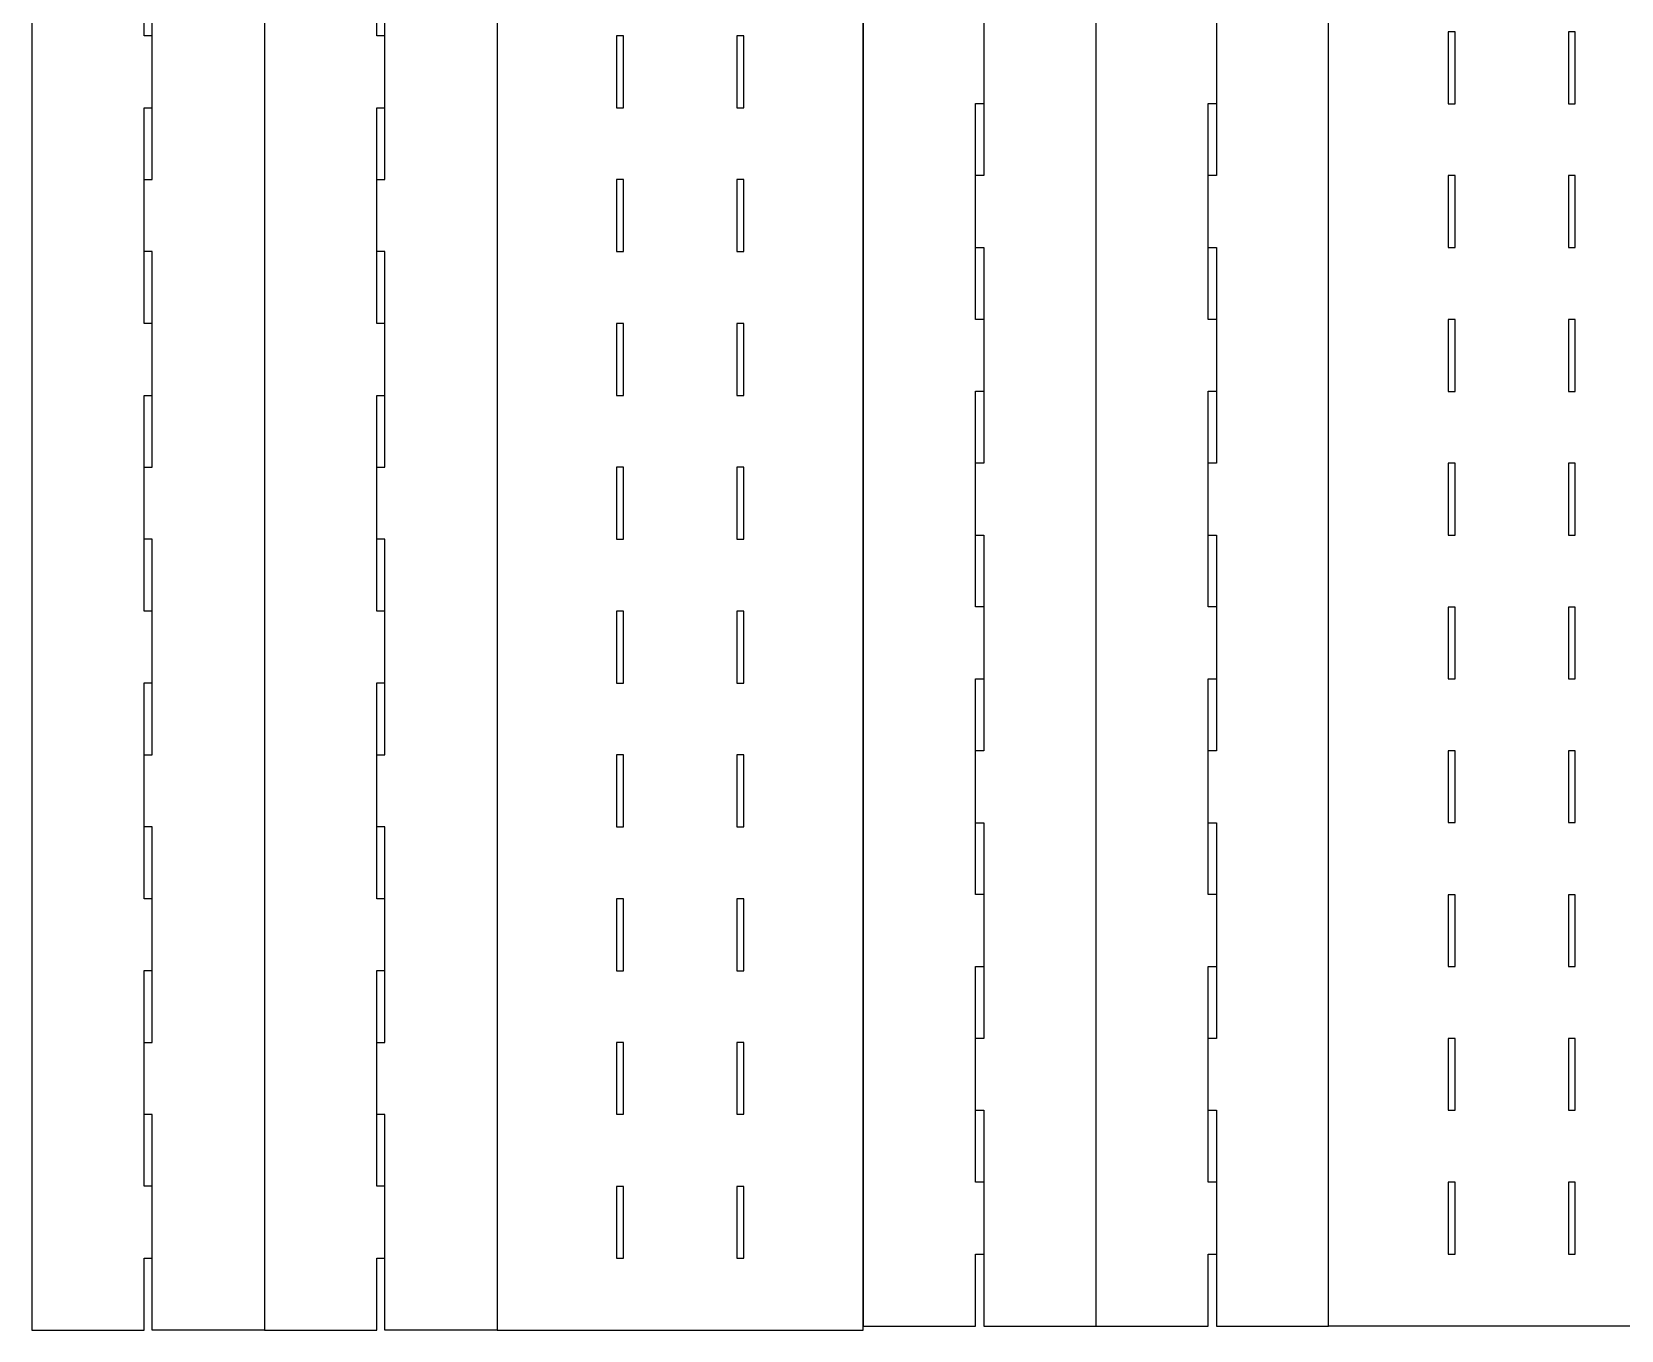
# Model space of a CAD drawing. Extents: x 0 to 1188, y -593 to 900.
# Drawn here: x 0 to 595, y 0 to 486 of the extents above; entities that cross this region are included whole.
import ezdxf

# ---------------------------------------------------------------- set-up
doc = ezdxf.new("R2010")
doc.units = 0
doc.layers.add('Layer_1', color=7, linetype='CONTINUOUS')

msp = doc.modelspace()

# ---------------------------------------------------------------- linework, layer by layer
at = {"layer": 'Layer_1', "color": 7}
for p, q in [((0.000118, 780.058837), (0.000118, -0.000105)), ((87.059018, 780.058837), (87.059018, -0.000105)), ((174.11787, 780.0589), (174.11787, -0.0001)), ((311.118, -0.0001), (311.118, 780.0589)), ((311.118001, 781.588403), (311.118001, 1.529443)), ((398.176924, 781.588403), (398.176924, 1.529443)), ((485.235846, 1.529508), (485.235846, 781.588531)), ((41.999964, 484.167565), (41.999964, 564.857214)), ((129.058864, 484.167565), (129.058864, 564.857214)), ((356.176541, 512.593669), (356.176541, 431.904017)), ((443.235464, 512.593669), (443.235464, 431.904017)), ((45.058657, 430.374484), (45.058657, 511.064133)), ((132.117557, 430.374484), (132.117557, 511.064133)), ((45.058657, 484.167565), (41.999964, 484.167565)), ((132.117557, 484.167565), (129.058864, 484.167565)), ((221.41769, 484.137999), (218.8177, 484.137999)), ((218.8177, 484.137999), (218.8177, 457.241499)), ((221.41769, 457.241499), (221.41769, 484.137999)), ((221.41769, 484.137999), (221.41769, 484.137999)), ((266.41801, 484.137999), (263.81802, 484.137999)), ((263.81802, 484.137999), (263.81802, 457.241499)), ((266.41801, 457.241499), (266.41801, 484.137999)), ((266.41801, 484.137999), (266.41801, 484.137999)), ((532.535669, 485.667444), (529.935679, 485.667444)), ((529.935679, 485.667444), (529.935679, 458.770943)), ((532.535669, 458.770943), (532.535669, 485.667444)), ((532.535669, 485.667444), (532.535669, 485.667444)), ((577.535991, 485.667444), (574.936001, 485.667444)), ((574.936001, 485.667444), (574.936001, 458.770943)), ((577.535991, 458.770943), (577.535991, 485.667444)), ((577.535991, 485.667444), (577.535991, 485.667444)), ((353.117847, 378.110906), (353.117847, 458.800558)), ((353.117847, 458.800558), (356.176541, 458.800558)), ((440.176771, 378.110906), (440.176771, 458.800558)), ((440.176771, 458.800558), (443.235464, 458.800558)), ((529.935679, 458.770943), (532.535669, 458.770943)), ((574.936001, 458.770943), (577.535991, 458.770943)), ((41.999964, 376.581375), (41.999964, 457.271024)), ((41.999964, 457.271024), (45.058657, 457.271024)), ((129.058864, 376.581375), (129.058864, 457.271024)), ((129.058864, 457.271024), (132.117557, 457.271024)), ((218.8177, 457.241499), (221.41769, 457.241499)), ((263.81802, 457.241499), (266.41801, 457.241499)), ((41.999964, 430.374484), (45.058657, 430.374484)), ((129.058864, 430.374484), (132.117557, 430.374484)), ((221.41769, 430.403899), (218.8177, 430.403899)), ((218.8177, 430.403899), (218.8177, 403.507399)), ((221.41769, 403.507399), (221.41769, 430.403899)), ((221.41769, 430.403899), (221.41769, 430.403899)), ((266.41801, 430.403899), (263.81802, 430.403899)), ((263.81802, 430.403899), (263.81802, 403.507399)), ((266.41801, 403.507399), (266.41801, 430.403899)), ((266.41801, 430.403899), (266.41801, 430.403899)), ((356.176541, 431.904017), (353.117847, 431.904017)), ((443.235464, 431.904017), (440.176771, 431.904017)), ((532.535669, 431.933342), (529.935679, 431.933342)), ((529.935679, 431.933342), (529.935679, 405.036841)), ((532.535669, 405.036841), (532.535669, 431.933342)), ((532.535669, 431.933342), (532.535669, 431.933342)), ((577.535991, 431.933342), (574.936001, 431.933342)), ((574.936001, 431.933342), (574.936001, 405.036841)), ((577.535991, 405.036841), (577.535991, 431.933342)), ((577.535991, 431.933342), (577.535991, 431.933342)), ((353.117847, 405.007476), (356.176541, 405.007476)), ((356.176541, 405.007476), (356.176541, 324.317824)), ((440.176771, 405.007476), (443.235464, 405.007476)), ((443.235464, 405.007476), (443.235464, 324.317824)), ((529.935679, 405.036841), (532.535669, 405.036841)), ((574.936001, 405.036841), (577.535991, 405.036841)), ((45.058657, 403.477916), (41.999964, 403.477916)), ((45.058657, 322.788266), (45.058657, 403.477916)), ((132.117557, 403.477916), (129.058864, 403.477916)), ((132.117557, 322.788266), (132.117557, 403.477916)), ((218.8177, 403.507399), (221.41769, 403.507399)), ((263.81802, 403.507399), (266.41801, 403.507399)), ((45.058657, 376.581375), (41.999964, 376.581375)), ((132.117557, 376.581375), (129.058864, 376.581375)), ((221.41769, 376.551799), (218.8177, 376.551799)), ((218.8177, 376.551799), (218.8177, 349.655299)), ((221.41769, 349.655299), (221.41769, 376.551799)), ((221.41769, 376.551799), (221.41769, 376.551799)), ((266.41801, 376.551899), (263.81802, 376.551899)), ((263.81802, 376.551899), (263.81802, 349.655299)), ((266.41801, 349.655299), (266.41801, 376.551899)), ((266.41801, 376.551899), (266.41801, 376.551899)), ((356.176541, 378.110906), (353.117847, 378.110906)), ((443.235464, 378.110906), (440.176771, 378.110906)), ((532.535669, 378.081241), (529.935679, 378.081241)), ((529.935679, 378.081241), (529.935679, 351.18474)), ((532.535669, 351.18474), (532.535669, 378.081241)), ((532.535669, 378.081241), (532.535669, 378.081241)), ((577.535991, 378.081341), (574.936001, 378.081341)), ((574.936001, 378.081341), (574.936001, 351.18474)), ((577.535991, 351.18474), (577.535991, 378.081341)), ((577.535991, 378.081341), (577.535991, 378.081341)), ((353.117847, 270.524713), (353.117847, 351.214365)), ((353.117847, 351.214365), (356.176541, 351.214365)), ((440.176771, 270.524713), (440.176771, 351.214365)), ((440.176771, 351.214365), (443.235464, 351.214365)), ((529.935679, 351.18474), (532.535669, 351.18474)), ((574.936001, 351.18474), (577.535991, 351.18474)), ((41.999964, 268.995157), (41.999964, 349.684835)), ((41.999964, 349.684835), (45.058657, 349.684835)), ((129.058864, 268.995157), (129.058864, 349.684835)), ((129.058864, 349.684835), (132.117557, 349.684835)), ((218.8177, 349.655299), (221.41769, 349.655299)), ((263.81802, 349.655299), (266.41801, 349.655299)), ((41.999964, 322.788266), (45.058657, 322.788266)), ((129.058864, 322.788266), (132.117557, 322.788266)), ((221.41769, 322.817699), (218.8177, 322.817699)), ((218.8177, 322.817699), (218.8177, 295.921199)), ((221.41769, 295.921199), (221.41769, 322.817699)), ((221.41769, 322.817699), (221.41769, 322.817699)), ((266.41801, 322.817699), (263.81802, 322.817699)), ((263.81802, 322.817699), (263.81802, 295.921199)), ((266.41801, 295.921199), (266.41801, 322.817699)), ((266.41801, 322.817699), (266.41801, 322.817699)), ((356.176541, 324.317824), (353.117847, 324.317824)), ((443.235464, 324.317824), (440.176771, 324.317824)), ((532.535669, 324.347139), (529.935679, 324.347139)), ((529.935679, 324.347139), (529.935679, 297.450638)), ((532.535669, 297.450638), (532.535669, 324.347139)), ((532.535669, 324.347139), (532.535669, 324.347139)), ((577.535991, 324.347139), (574.936001, 324.347139)), ((574.936001, 324.347139), (574.936001, 297.450638)), ((577.535991, 297.450638), (577.535991, 324.347139)), ((577.535991, 324.347139), (577.535991, 324.347139)), ((353.117847, 297.421255), (356.176541, 297.421255)), ((356.176541, 297.421255), (356.176541, 216.731603)), ((440.176771, 297.421255), (443.235464, 297.421255)), ((443.235464, 297.421255), (443.235464, 216.731603)), ((529.935679, 297.450638), (532.535669, 297.450638)), ((574.936001, 297.450638), (577.535991, 297.450638)), ((45.058657, 295.891726), (41.999964, 295.891726)), ((45.058657, 215.202077), (45.058657, 295.891726)), ((132.117557, 295.891726), (129.058864, 295.891726)), ((132.117557, 215.202077), (132.117557, 295.891726)), ((218.8177, 295.921199), (221.41769, 295.921199)), ((263.81802, 295.921199), (266.41801, 295.921199)), ((45.058657, 268.995157), (41.999964, 268.995157)), ((132.117557, 268.995157), (129.058864, 268.995157)), ((221.41769, 268.965599), (218.8177, 268.965599)), ((218.8177, 268.965599), (218.8177, 242.069099)), ((221.41769, 242.069099), (221.41769, 268.965599)), ((221.41769, 268.965599), (221.41769, 268.965599)), ((266.41801, 268.965599), (263.81802, 268.965599)), ((263.81802, 268.965599), (263.81802, 242.069099)), ((266.41801, 242.069099), (266.41801, 268.965599)), ((266.41801, 268.965599), (266.41801, 268.965599)), ((356.176541, 270.524713), (353.117847, 270.524713)), ((443.235464, 270.524713), (440.176771, 270.524713)), ((532.535669, 270.495037), (529.935679, 270.495037)), ((529.935679, 270.495037), (529.935679, 243.598536)), ((532.535669, 243.598536), (532.535669, 270.495037)), ((532.535669, 270.495037), (532.535669, 270.495037)), ((577.535991, 270.495037), (574.936001, 270.495037)), ((574.936001, 270.495037), (574.936001, 243.598536)), ((577.535991, 243.598536), (577.535991, 270.495037)), ((577.535991, 270.495037), (577.535991, 270.495037)), ((41.999964, 161.408968), (41.999964, 242.098617)), ((41.999964, 242.098617), (45.058657, 242.098617)), ((129.058864, 161.408968), (129.058864, 242.098617)), ((129.058864, 242.098617), (132.117557, 242.098617)), ((218.8177, 242.069099), (221.41769, 242.069099)), ((263.81802, 242.069099), (266.41801, 242.069099)), ((353.117847, 162.938521), (353.117847, 243.628172)), ((353.117847, 243.628172), (356.176541, 243.628172)), ((440.176771, 162.938521), (440.176771, 243.628172)), ((440.176771, 243.628172), (443.235464, 243.628172)), ((529.935679, 243.598536), (532.535669, 243.598536)), ((574.936001, 243.598536), (577.535991, 243.598536)), ((41.999964, 215.202077), (45.058657, 215.202077)), ((129.058864, 215.202077), (132.117557, 215.202077)), ((221.41769, 215.231499), (218.8177, 215.231499)), ((218.8177, 215.231499), (218.8177, 188.334999)), ((221.41769, 188.334999), (221.41769, 215.231499)), ((221.41769, 215.231499), (221.41769, 215.231499)), ((266.41801, 215.231499), (263.81802, 215.231499)), ((263.81802, 215.231499), (263.81802, 188.334999)), ((266.41801, 188.334999), (266.41801, 215.231499)), ((266.41801, 215.231499), (266.41801, 215.231499)), ((356.176541, 216.731603), (353.117847, 216.731603)), ((443.235464, 216.731603), (440.176771, 216.731603)), ((532.535669, 216.760936), (529.935679, 216.760936)), ((529.935679, 216.760936), (529.935679, 189.864435)), ((532.535669, 189.864435), (532.535669, 216.760936)), ((532.535669, 216.760936), (532.535669, 216.760936)), ((577.535991, 216.760936), (574.936001, 216.760936)), ((574.936001, 216.760936), (574.936001, 189.864435)), ((577.535991, 189.864435), (577.535991, 216.760936)), ((577.535991, 216.760936), (577.535991, 216.760936)), ((45.058657, 188.305508), (41.999964, 188.305508)), ((45.058657, 107.615859), (45.058657, 188.305508)), ((132.117557, 188.305508), (129.058864, 188.305508)), ((132.117557, 107.615859), (132.117557, 188.305508)), ((218.8177, 188.334999), (221.41769, 188.334999)), ((263.81802, 188.334999), (266.41801, 188.334999)), ((353.117847, 189.835062), (356.176541, 189.835062)), ((356.176541, 189.835062), (356.176541, 109.14541)), ((440.176771, 189.835062), (443.235464, 189.835062)), ((443.235464, 189.835062), (443.235464, 109.14541)), ((529.935679, 189.864435), (532.535669, 189.864435)), ((574.936001, 189.864435), (577.535991, 189.864435)), ((45.058657, 161.408968), (41.999964, 161.408968)), ((132.117557, 161.408968), (129.058864, 161.408968)), ((221.41769, 161.379399), (218.8177, 161.379399)), ((218.8177, 161.379399), (218.8177, 134.482899)), ((221.41769, 134.482899), (221.41769, 161.379399)), ((221.41769, 161.379399), (221.41769, 161.379399)), ((266.41801, 161.379399), (263.81802, 161.379399)), ((263.81802, 161.379399), (263.81802, 134.482899)), ((266.41801, 134.482899), (266.41801, 161.379399)), ((266.41801, 161.379399), (266.41801, 161.379399)), ((356.176541, 162.938521), (353.117847, 162.938521)), ((443.235464, 162.938521), (440.176771, 162.938521)), ((532.535669, 162.908834), (529.935679, 162.908834)), ((529.935679, 162.908834), (529.935679, 136.012333)), ((532.535669, 136.012333), (532.535669, 162.908834)), ((532.535669, 162.908834), (532.535669, 162.908834)), ((577.535991, 162.908834), (574.936001, 162.908834)), ((574.936001, 162.908834), (574.936001, 136.012333)), ((577.535991, 136.012333), (577.535991, 162.908834)), ((577.535991, 162.908834), (577.535991, 162.908834)), ((41.999964, 53.822778), (41.999964, 134.512427)), ((41.999964, 134.512427), (45.058657, 134.512427)), ((129.058864, 53.822778), (129.058864, 134.512427)), ((129.058864, 134.512427), (132.117557, 134.512427)), ((218.8177, 134.482899), (221.41769, 134.482899)), ((263.81802, 134.482899), (266.41801, 134.482899)), ((353.117847, 55.3523), (353.117847, 136.041951)), ((353.117847, 136.041951), (356.176541, 136.041951)), ((440.176771, 55.3523), (440.176771, 136.041951)), ((440.176771, 136.041951), (443.235464, 136.041951)), ((529.935679, 136.012333), (532.535669, 136.012333)), ((574.936001, 136.012333), (577.535991, 136.012333)), ((41.999964, 107.615859), (45.058657, 107.615859)), ((129.058864, 107.615859), (132.117557, 107.615859)), ((221.41769, 107.645299), (218.8177, 107.645299)), ((218.8177, 107.645299), (218.8177, 80.748799)), ((221.41769, 80.748799), (221.41769, 107.645299)), ((221.41769, 107.645299), (221.41769, 107.645299)), ((266.41801, 107.645299), (263.81802, 107.645299)), ((263.81802, 107.645299), (263.81802, 80.748799)), ((266.41801, 80.748799), (266.41801, 107.645299)), ((266.41801, 107.645299), (266.41801, 107.645299)), ((356.176541, 109.14541), (353.117847, 109.14541)), ((443.235464, 109.14541), (440.176771, 109.14541)), ((532.535669, 109.174732), (529.935679, 109.174732)), ((529.935679, 109.174732), (529.935679, 82.278232)), ((532.535669, 82.278232), (532.535669, 109.174732)), ((532.535669, 109.174732), (532.535669, 109.174732)), ((577.535991, 109.174732), (574.936001, 109.174732)), ((574.936001, 109.174732), (574.936001, 82.278232)), ((577.535991, 82.278232), (577.535991, 109.174732)), ((577.535991, 109.174732), (577.535991, 109.174732)), ((45.058657, 80.719318), (41.999964, 80.719318)), ((45.058657, -0.000105), (45.058657, 80.719318)), ((132.117557, 80.719318), (129.058864, 80.719318)), ((132.117557, -0.000105), (132.117557, 80.719318)), ((218.8177, 80.748799), (221.41769, 80.748799)), ((263.81802, 80.748799), (266.41801, 80.748799)), ((353.117847, 82.248869), (356.176541, 82.248869)), ((356.176541, 82.248869), (356.176541, 1.529443)), ((440.176771, 82.248869), (443.235464, 82.248869)), ((443.235464, 82.248869), (443.235464, 1.529443)), ((529.935679, 82.278232), (532.535669, 82.278232)), ((574.936001, 82.278232), (577.535991, 82.278232)), ((45.058657, 53.822778), (41.999964, 53.822778)), ((132.117557, 53.822778), (129.058864, 53.822778)), ((221.41769, 53.793199), (218.8177, 53.793199)), ((218.8177, 53.793199), (218.8177, 26.896699)), ((221.41769, 26.896699), (221.41769, 53.793199)), ((221.41769, 53.793199), (221.41769, 53.793199)), ((266.41801, 53.793299), (263.81802, 53.793299)), ((263.81802, 53.793299), (263.81802, 26.896699)), ((266.41801, 26.896699), (266.41801, 53.793299)), ((266.41801, 53.793299), (266.41801, 53.793299)), ((356.176541, 55.3523), (353.117847, 55.3523)), ((443.235464, 55.3523), (440.176771, 55.3523)), ((532.535669, 55.322631), (529.935679, 55.322631)), ((529.935679, 55.322631), (529.935679, 28.42613)), ((532.535669, 28.42613), (532.535669, 55.322631)), ((532.535669, 55.322631), (532.535669, 55.322631)), ((577.535991, 55.322731), (574.936001, 55.322731)), ((574.936001, 55.322731), (574.936001, 28.42613)), ((577.535991, 28.42613), (577.535991, 55.322731)), ((577.535991, 55.322731), (577.535991, 55.322731)), ((41.999964, -0.000105), (41.999964, 26.92621)), ((41.999964, 26.92621), (45.058657, 26.92621)), ((129.058864, -0.000105), (129.058864, 26.92621)), ((129.058864, 26.92621), (132.117557, 26.92621)), ((218.8177, 26.896699), (221.41769, 26.896699)), ((263.81802, 26.896699), (266.41801, 26.896699)), ((353.117847, 1.529443), (353.117847, 28.455758)), ((353.117847, 28.455758), (356.176541, 28.455758)), ((440.176771, 1.529443), (440.176771, 28.455758)), ((440.176771, 28.455758), (443.235464, 28.455758)), ((529.935679, 28.42613), (532.535669, 28.42613)), ((574.936001, 28.42613), (577.535991, 28.42613)), ((311.118001, 1.529443), (353.117847, 1.529443)), ((356.176541, 1.529443), (398.176937, 1.529443)), ((398.176924, 1.529443), (440.176771, 1.529443)), ((443.235464, 1.529443), (485.235861, 1.529443)), ((622.23582, 1.529508), (485.235846, 1.529508)), ((0.000118, -0.000105), (41.999964, -0.000105)), ((87.059053, -0.000105), (45.058657, -0.000105)), ((87.059018, -0.000105), (129.058864, -0.000105)), ((174.117953, -0.000105), (132.117557, -0.000105)), ((174.11787, -0.0001), (311.118, -0.0001))]:
    msp.add_line(p, q, dxfattribs=at)

doc.saveas('drawing.dxf')
